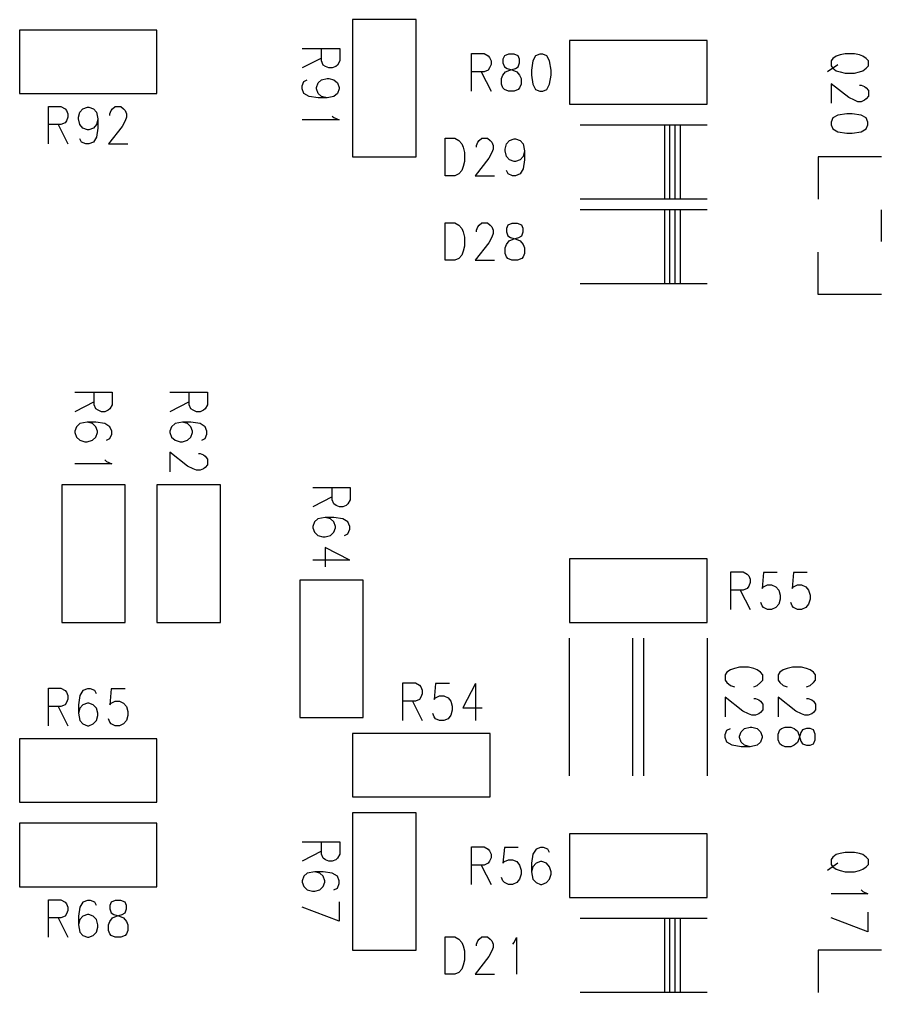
# Model space of a CAD drawing. Extents: x 295 to 953, y 10 to 290.
# Drawn here: x 741.28 to 775.44, y 157.71 to 196.27 of the extents above; entities that cross this region are included whole.
import ezdxf

# ---------------------------------------------------------------- set-up
doc = ezdxf.new("R2010")
doc.units = 0
doc.header["$LTSCALE"] = 5
doc.header["$MEASUREMENT"] = 0
doc.layers.add('BOTTOM_SILK_GBR', color=5, linetype='CONTINUOUS')

msp = doc.modelspace()

# ---------------------------------------------------------------- linework, layer by layer
at = {"layer": 'BOTTOM_SILK_GBR', "color": 0}
for p, q in [((754.482, 196.271), (754.482, 190.823)), ((756.997, 196.271), (754.482, 196.271)), ((756.997, 190.823), (756.997, 196.271)), ((741.281, 195.852), (741.281, 193.337)), ((746.729, 195.852), (741.281, 195.852)), ((746.729, 193.337), (746.729, 195.852)), ((752.483, 195.121), (753.968, 195.121)), ((753.248, 194.626), (753.248, 195.121)), ((753.968, 195.121), (753.968, 194.626)), ((768.522, 195.433), (763.074, 195.433)), ((763.074, 195.433), (763.074, 192.918)), ((768.522, 192.918), (768.522, 195.433)), ((753.248, 194.743), (752.483, 194.349)), ((759.195, 193.433), (759.195, 194.918)), ((759.195, 194.918), (759.69, 194.918)), ((759.69, 194.918), (759.851, 194.827)), ((759.851, 194.827), (759.906, 194.761)), ((759.906, 194.761), (759.967, 194.626)), ((760.492, 194.827), (760.437, 194.694)), ((760.653, 194.895), (760.492, 194.827)), ((760.878, 194.895), (760.653, 194.895)), ((761.039, 194.827), (760.878, 194.895)), ((761.094, 194.694), (761.039, 194.827)), ((761.732, 194.827), (761.625, 194.626)), ((761.902, 194.895), (761.732, 194.827)), ((762.011, 194.895), (761.902, 194.895)), ((762.173, 194.827), (762.011, 194.895)), ((762.282, 194.626), (762.173, 194.827)), ((773.505, 194.718), (773.438, 194.626)), ((773.641, 194.819), (773.505, 194.718)), ((773.797, 194.865), (773.641, 194.819)), ((774, 194.911), (773.797, 194.865)), ((774.36, 194.911), (774, 194.911)), ((774.563, 194.865), (774.36, 194.911)), ((774.698, 194.819), (774.563, 194.865)), ((774.832, 194.718), (774.698, 194.819)), ((774.923, 194.626), (774.832, 194.718)), ((753.316, 194.464), (753.248, 194.626)), ((753.405, 194.41), (753.316, 194.464)), ((753.54, 194.349), (753.405, 194.41)), ((753.676, 194.349), (753.54, 194.349)), ((753.811, 194.41), (753.676, 194.349)), ((753.877, 194.464), (753.811, 194.41)), ((753.968, 194.626), (753.877, 194.464)), ((759.906, 194.355), (759.851, 194.266)), ((759.967, 194.491), (759.906, 194.355)), ((759.967, 194.626), (759.967, 194.491)), ((760.437, 194.694), (760.437, 194.558)), ((760.437, 194.558), (760.492, 194.4)), ((760.492, 194.4), (760.599, 194.332)), ((760.599, 194.332), (760.823, 194.266)), ((760.708, 194.266), (760.931, 194.332)), ((760.931, 194.332), (761.039, 194.4)), ((761.039, 194.4), (761.094, 194.558)), ((761.094, 194.558), (761.094, 194.694)), ((761.625, 194.626), (761.571, 194.266)), ((762.343, 194.266), (762.282, 194.626)), ((773.708, 194.479), (773.302, 194.194)), ((773.438, 194.626), (773.438, 194.433)), ((773.438, 194.433), (773.505, 194.341)), ((773.505, 194.341), (773.641, 194.24)), ((774.698, 194.24), (774.832, 194.341)), ((774.832, 194.341), (774.923, 194.433)), ((774.923, 194.433), (774.923, 194.626)), ((759.69, 194.199), (759.195, 194.199)), ((759.573, 194.199), (759.967, 193.433)), ((759.851, 194.266), (759.69, 194.199)), ((760.383, 193.928), (760.437, 194.063)), ((760.437, 194.063), (760.544, 194.199)), ((760.544, 194.199), (760.708, 194.266)), ((760.823, 194.266), (760.985, 194.199)), ((760.985, 194.199), (761.094, 194.063)), ((761.094, 194.063), (761.155, 193.928)), ((761.571, 194.266), (761.571, 194.063)), ((761.571, 194.063), (761.625, 193.704)), ((762.282, 193.704), (762.343, 194.063)), ((762.343, 194.063), (762.343, 194.266)), ((773.641, 194.24), (773.797, 194.194)), ((773.797, 194.194), (774, 194.139)), ((774, 194.139), (774.36, 194.139)), ((774.36, 194.139), (774.563, 194.194)), ((774.563, 194.194), (774.698, 194.24)), ((752.483, 193.639), (752.55, 193.817)), ((752.483, 193.524), (752.483, 193.639)), ((752.55, 193.817), (752.686, 193.879)), ((753.045, 193.578), (753.113, 193.755)), ((753.045, 193.524), (753.045, 193.578)), ((753.113, 193.755), (753.248, 193.879)), ((753.248, 193.879), (753.473, 193.933)), ((753.473, 193.933), (753.54, 193.933)), ((753.54, 193.933), (753.743, 193.879)), ((753.743, 193.879), (753.877, 193.755)), ((753.877, 193.755), (753.944, 193.578)), ((753.944, 193.578), (753.944, 193.524)), ((760.383, 193.704), (760.383, 193.928)), ((760.437, 193.568), (760.383, 193.704)), ((760.492, 193.501), (760.437, 193.568)), ((761.094, 193.568), (761.039, 193.501)), ((761.155, 193.704), (761.094, 193.568)), ((761.155, 193.928), (761.155, 193.704)), ((761.625, 193.704), (761.732, 193.501)), ((762.173, 193.501), (762.282, 193.704)), ((774.136, 193.176), (773.438, 193.723)), ((773.438, 193.723), (773.438, 192.951)), ((774.563, 193.669), (774.631, 193.669)), ((774.631, 193.669), (774.766, 193.615)), ((774.766, 193.615), (774.832, 193.562)), ((774.832, 193.562), (774.923, 193.453)), ((741.281, 193.337), (746.729, 193.337)), ((752.55, 193.339), (752.483, 193.524)), ((752.753, 193.222), (752.55, 193.339)), ((753.113, 193.161), (752.753, 193.222)), ((753.113, 193.339), (753.045, 193.524)), ((753.248, 193.222), (753.113, 193.339)), ((753.473, 193.161), (753.248, 193.222)), ((753.743, 193.222), (753.473, 193.161)), ((753.877, 193.339), (753.743, 193.222)), ((753.944, 193.524), (753.877, 193.339)), ((760.653, 193.433), (760.492, 193.501)), ((760.878, 193.433), (760.653, 193.433)), ((761.039, 193.501), (760.878, 193.433)), ((761.732, 193.501), (761.902, 193.433)), ((761.902, 193.433), (762.011, 193.433)), ((762.011, 193.433), (762.173, 193.501)), ((774.36, 193.067), (774.136, 193.176)), ((774.923, 193.228), (774.832, 193.121)), ((774.923, 193.453), (774.923, 193.228)), ((742.431, 191.338), (742.431, 192.823)), ((742.431, 192.823), (742.926, 192.823)), ((742.926, 192.823), (743.087, 192.732)), ((743.797, 192.732), (743.974, 192.799)), ((743.974, 192.799), (744.028, 192.799)), ((744.028, 192.799), (744.213, 192.732)), ((744.968, 192.732), (745.077, 192.823)), ((745.077, 192.823), (745.302, 192.823)), ((745.302, 192.823), (745.409, 192.732)), ((753.473, 193.161), (753.113, 193.161)), ((763.074, 192.918), (768.522, 192.918)), ((774.495, 193.012), (774.36, 193.067)), ((774.631, 193.012), (774.495, 193.012)), ((774.766, 193.067), (774.631, 193.012)), ((774.832, 193.121), (774.766, 193.067)), ((743.087, 192.732), (743.142, 192.666)), ((743.142, 192.666), (743.203, 192.53)), ((743.203, 192.53), (743.203, 192.395)), ((743.619, 192.395), (743.673, 192.598)), ((743.673, 192.598), (743.797, 192.732)), ((744.213, 192.732), (744.33, 192.598)), ((744.33, 192.598), (744.391, 192.328)), ((744.861, 192.53), (744.916, 192.666)), ((744.861, 192.463), (744.861, 192.53)), ((744.916, 192.666), (744.968, 192.732)), ((745.409, 192.732), (745.463, 192.666)), ((745.463, 192.666), (745.518, 192.53)), ((745.518, 192.53), (745.518, 192.395)), ((753.676, 192.443), (753.743, 192.382)), ((773.708, 192.481), (773.505, 192.374)), ((774.068, 192.535), (773.708, 192.481)), ((774.271, 192.535), (774.068, 192.535)), ((774.631, 192.481), (774.271, 192.535)), ((774.832, 192.374), (774.631, 192.481)), ((742.926, 192.103), (742.431, 192.103)), ((742.809, 192.103), (743.203, 191.338)), ((743.087, 192.171), (742.926, 192.103)), ((743.142, 192.26), (743.087, 192.171)), ((743.203, 192.395), (743.142, 192.26)), ((743.619, 192.328), (743.619, 192.395)), ((743.673, 192.103), (743.619, 192.328)), ((743.797, 191.968), (743.673, 192.103)), ((744.33, 192.103), (744.213, 191.968)), ((744.391, 192.328), (744.33, 192.103)), ((744.391, 192.328), (744.391, 191.968)), ((745.355, 192.036), (744.807, 191.338)), ((745.463, 192.26), (745.355, 192.036)), ((745.518, 192.395), (745.463, 192.26)), ((753.944, 192.29), (752.483, 192.29)), ((753.743, 192.382), (753.944, 192.29)), ((768.522, 192.08), (763.493, 192.08)), ((766.846, 189.146), (766.846, 192.08)), ((767.055, 189.146), (767.055, 192.08)), ((767.265, 189.146), (767.265, 192.08)), ((767.474, 189.146), (767.474, 192.08)), ((773.505, 192.374), (773.438, 192.204)), ((773.438, 192.204), (773.438, 192.095)), ((773.438, 192.095), (773.505, 191.933)), ((774.899, 192.204), (774.832, 192.374)), ((774.832, 191.933), (774.899, 192.095)), ((774.899, 192.095), (774.899, 192.204)), ((743.974, 191.9), (743.797, 191.968)), ((744.028, 191.9), (743.974, 191.9)), ((744.213, 191.968), (744.028, 191.9)), ((744.391, 191.968), (744.33, 191.608)), ((773.505, 191.933), (773.708, 191.824)), ((773.708, 191.824), (774.068, 191.763)), ((774.068, 191.763), (774.271, 191.763)), ((774.271, 191.763), (774.631, 191.824)), ((774.631, 191.824), (774.832, 191.933)), ((743.734, 191.405), (743.673, 191.541)), ((743.912, 191.338), (743.734, 191.405)), ((744.028, 191.338), (743.912, 191.338)), ((744.213, 191.405), (744.028, 191.338)), ((744.33, 191.608), (744.213, 191.405)), ((744.807, 191.338), (745.579, 191.338)), ((758.147, 191.565), (758.533, 191.565)), ((758.147, 190.08), (758.147, 191.565)), ((758.533, 191.565), (758.695, 191.475)), ((758.695, 191.475), (758.804, 191.341)), ((758.804, 191.341), (758.858, 191.206)), ((759.389, 191.273), (759.444, 191.409)), ((759.389, 191.206), (759.389, 191.273)), ((759.444, 191.409), (759.497, 191.475)), ((759.497, 191.475), (759.606, 191.565)), ((759.606, 191.565), (759.83, 191.565)), ((759.83, 191.565), (759.937, 191.475)), ((759.937, 191.475), (759.992, 191.409)), ((759.992, 191.409), (760.046, 191.273)), ((760.046, 191.273), (760.046, 191.138)), ((760.523, 191.138), (760.577, 191.341)), ((760.577, 191.341), (760.701, 191.475)), ((760.701, 191.475), (760.878, 191.542)), ((760.878, 191.542), (760.932, 191.542)), ((760.932, 191.542), (761.117, 191.475)), ((761.117, 191.475), (761.234, 191.341)), ((761.234, 191.341), (761.295, 191.07)), ((758.858, 191.206), (758.919, 191.003)), ((758.919, 191.003), (758.919, 190.643)), ((759.992, 191.003), (759.883, 190.778)), ((760.046, 191.138), (759.992, 191.003)), ((760.523, 191.07), (760.523, 191.138)), ((760.577, 190.846), (760.523, 191.07)), ((761.295, 191.07), (761.234, 190.846)), ((761.295, 191.07), (761.295, 190.711)), ((754.482, 190.823), (756.997, 190.823)), ((758.919, 190.643), (758.858, 190.44)), ((759.883, 190.778), (759.335, 190.08)), ((760.701, 190.711), (760.577, 190.846)), ((760.878, 190.643), (760.701, 190.711)), ((760.932, 190.643), (760.878, 190.643)), ((761.117, 190.711), (760.932, 190.643)), ((761.234, 190.846), (761.117, 190.711)), ((761.295, 190.711), (761.234, 190.351)), ((772.923, 190.823), (772.923, 189.146)), ((775.437, 190.823), (772.923, 190.823)), ((758.695, 190.148), (758.533, 190.08)), ((758.804, 190.283), (758.695, 190.148)), ((758.858, 190.44), (758.804, 190.283)), ((760.639, 190.148), (760.577, 190.283)), ((760.817, 190.08), (760.639, 190.148)), ((761.117, 190.148), (760.932, 190.08)), ((761.234, 190.351), (761.117, 190.148)), ((758.533, 190.08), (758.147, 190.08)), ((759.335, 190.08), (760.107, 190.08)), ((760.932, 190.08), (760.817, 190.08)), ((768.522, 189.146), (763.493, 189.146)), ((768.522, 188.727), (763.493, 188.727)), ((766.846, 185.794), (766.846, 188.727)), ((767.055, 185.794), (767.055, 188.727)), ((767.265, 185.794), (767.265, 188.727)), ((767.474, 185.794), (767.474, 188.727)), ((775.437, 187.47), (775.437, 188.727)), ((758.147, 188.212), (758.533, 188.212)), ((758.147, 186.727), (758.147, 188.212)), ((758.533, 188.212), (758.695, 188.122)), ((759.497, 188.122), (759.606, 188.212)), ((759.606, 188.212), (759.83, 188.212)), ((759.83, 188.212), (759.937, 188.122)), ((760.794, 188.189), (760.632, 188.122)), ((761.018, 188.189), (760.794, 188.189)), ((761.18, 188.122), (761.018, 188.189)), ((758.695, 188.122), (758.804, 187.988)), ((758.804, 187.988), (758.858, 187.853)), ((758.858, 187.853), (758.919, 187.65)), ((759.389, 187.92), (759.444, 188.056)), ((759.389, 187.853), (759.389, 187.92)), ((759.444, 188.056), (759.497, 188.122)), ((759.937, 188.122), (759.992, 188.056)), ((759.992, 188.056), (760.046, 187.92)), ((760.046, 187.785), (759.992, 187.65)), ((760.046, 187.92), (760.046, 187.785)), ((760.632, 188.122), (760.577, 187.988)), ((760.577, 187.988), (760.577, 187.853)), ((760.577, 187.853), (760.632, 187.694)), ((761.234, 187.988), (761.18, 188.122)), ((761.18, 187.694), (761.234, 187.853)), ((761.234, 187.853), (761.234, 187.988)), ((758.919, 187.65), (758.919, 187.29)), ((759.883, 187.425), (759.335, 186.727)), ((759.992, 187.65), (759.883, 187.425)), ((760.577, 187.358), (760.685, 187.493)), ((760.632, 187.694), (760.739, 187.627)), ((760.685, 187.493), (760.848, 187.561)), ((760.739, 187.627), (760.964, 187.561)), ((760.848, 187.561), (761.071, 187.627)), ((760.964, 187.561), (761.125, 187.493)), ((761.071, 187.627), (761.18, 187.694)), ((761.125, 187.493), (761.234, 187.358)), ((758.858, 187.087), (758.804, 186.93)), ((758.919, 187.29), (758.858, 187.087)), ((760.523, 187.222), (760.577, 187.358)), ((760.523, 186.998), (760.523, 187.222)), ((761.234, 187.358), (761.295, 187.222)), ((761.295, 187.222), (761.295, 186.998)), ((772.923, 185.374), (772.923, 187.051)), ((758.533, 186.727), (758.147, 186.727)), ((758.695, 186.795), (758.533, 186.727)), ((758.804, 186.93), (758.695, 186.795)), ((759.335, 186.727), (760.107, 186.727)), ((760.577, 186.863), (760.523, 186.998)), ((760.632, 186.795), (760.577, 186.863)), ((760.794, 186.727), (760.632, 186.795)), ((761.018, 186.727), (760.794, 186.727)), ((761.18, 186.795), (761.018, 186.727)), ((761.234, 186.863), (761.18, 186.795)), ((761.295, 186.998), (761.234, 186.863)), ((768.522, 185.794), (763.493, 185.794)), ((775.437, 185.374), (772.923, 185.374)), ((743.472, 181.5), (744.957, 181.5)), ((744.238, 181.005), (744.238, 181.5)), ((744.957, 181.5), (744.957, 181.005)), ((747.244, 181.5), (748.729, 181.5)), ((748.009, 181.005), (748.009, 181.5)), ((748.729, 181.5), (748.729, 181.005)), ((744.238, 181.122), (743.472, 180.728)), ((744.305, 180.844), (744.238, 181.005)), ((744.394, 180.789), (744.305, 180.844)), ((744.866, 180.844), (744.8, 180.789)), ((744.957, 181.005), (744.866, 180.844)), ((748.009, 181.122), (747.244, 180.728)), ((748.077, 180.844), (748.009, 181.005)), ((748.166, 180.789), (748.077, 180.844)), ((748.638, 180.844), (748.572, 180.789)), ((748.729, 181.005), (748.638, 180.844)), ((744.53, 180.728), (744.394, 180.789)), ((744.665, 180.728), (744.53, 180.728)), ((744.8, 180.789), (744.665, 180.728)), ((748.301, 180.728), (748.166, 180.789)), ((748.437, 180.728), (748.301, 180.728)), ((748.572, 180.789), (748.437, 180.728)), ((743.54, 180.134), (743.472, 179.958)), ((743.675, 180.258), (743.54, 180.134)), ((743.967, 180.312), (743.675, 180.258)), ((744.305, 180.312), (743.967, 180.312)), ((744.17, 180.258), (743.967, 180.312)), ((744.305, 180.134), (744.17, 180.258)), ((744.665, 180.258), (744.305, 180.312)), ((744.371, 179.958), (744.305, 180.134)), ((744.866, 180.134), (744.665, 180.258)), ((744.934, 179.958), (744.866, 180.134)), ((747.311, 180.134), (747.244, 179.958)), ((747.447, 180.258), (747.311, 180.134)), ((747.739, 180.312), (747.447, 180.258)), ((748.077, 180.312), (747.739, 180.312)), ((747.942, 180.258), (747.739, 180.312)), ((748.077, 180.134), (747.942, 180.258)), ((748.437, 180.258), (748.077, 180.312)), ((748.143, 179.958), (748.077, 180.134)), ((748.638, 180.134), (748.437, 180.258)), ((748.706, 179.958), (748.638, 180.134)), ((743.472, 179.958), (743.472, 179.903)), ((743.472, 179.903), (743.54, 179.725)), ((743.54, 179.725), (743.675, 179.601)), ((744.17, 179.601), (744.305, 179.725)), ((744.305, 179.725), (744.371, 179.903)), ((744.371, 179.903), (744.371, 179.958)), ((744.866, 179.664), (744.934, 179.842)), ((744.934, 179.842), (744.934, 179.958)), ((747.244, 179.958), (747.244, 179.903)), ((747.244, 179.903), (747.311, 179.725)), ((747.311, 179.725), (747.447, 179.601)), ((747.942, 179.601), (748.077, 179.725)), ((748.077, 179.725), (748.143, 179.903)), ((748.143, 179.903), (748.143, 179.958)), ((748.638, 179.664), (748.706, 179.842)), ((748.706, 179.842), (748.706, 179.958)), ((743.675, 179.601), (743.876, 179.54)), ((743.876, 179.54), (743.967, 179.54)), ((743.967, 179.54), (744.17, 179.601)), ((744.733, 179.601), (744.866, 179.664)), ((747.447, 179.601), (747.648, 179.54)), ((747.648, 179.54), (747.739, 179.54)), ((747.739, 179.54), (747.942, 179.601)), ((748.504, 179.601), (748.638, 179.664)), ((747.942, 178.576), (747.244, 179.124)), ((747.244, 179.124), (747.244, 178.352)), ((748.369, 179.07), (748.437, 179.07)), ((748.437, 179.07), (748.572, 179.015)), ((748.572, 179.015), (748.638, 178.963)), ((748.638, 178.963), (748.729, 178.854)), ((744.934, 178.669), (743.472, 178.669)), ((744.665, 178.822), (744.733, 178.761)), ((744.733, 178.761), (744.934, 178.669)), ((748.166, 178.468), (747.942, 178.576)), ((748.638, 178.522), (748.572, 178.468)), ((748.729, 178.629), (748.638, 178.522)), ((748.729, 178.854), (748.729, 178.629)), ((748.301, 178.413), (748.166, 178.468)), ((748.437, 178.413), (748.301, 178.413)), ((748.572, 178.468), (748.437, 178.413)), ((742.957, 177.831), (742.957, 172.382)), ((745.472, 177.831), (742.957, 177.831)), ((745.472, 172.382), (745.472, 177.831)), ((746.729, 177.831), (746.729, 172.382)), ((749.244, 177.831), (746.729, 177.831)), ((749.244, 172.382), (749.244, 177.831)), ((752.902, 177.728), (754.387, 177.728)), ((753.667, 177.233), (753.667, 177.728)), ((754.387, 177.728), (754.387, 177.233)), ((753.667, 177.351), (752.902, 176.956)), ((753.735, 177.072), (753.667, 177.233)), ((753.824, 177.017), (753.735, 177.072)), ((753.959, 176.956), (753.824, 177.017)), ((754.23, 177.017), (754.095, 176.956)), ((754.296, 177.072), (754.23, 177.017)), ((754.387, 177.233), (754.296, 177.072)), ((754.095, 176.956), (753.959, 176.956)), ((752.969, 176.362), (752.902, 176.186)), ((753.105, 176.486), (752.969, 176.362)), ((753.397, 176.54), (753.105, 176.486)), ((753.735, 176.54), (753.397, 176.54)), ((753.6, 176.486), (753.397, 176.54)), ((753.735, 176.362), (753.6, 176.486)), ((754.095, 176.486), (753.735, 176.54)), ((753.801, 176.186), (753.735, 176.362)), ((754.296, 176.362), (754.095, 176.486)), ((754.364, 176.186), (754.296, 176.362)), ((752.902, 176.186), (752.902, 176.131)), ((752.902, 176.131), (752.969, 175.953)), ((752.969, 175.953), (753.105, 175.829)), ((753.105, 175.829), (753.306, 175.768)), ((753.397, 175.768), (753.6, 175.829)), ((753.6, 175.829), (753.735, 175.953)), ((753.735, 175.953), (753.801, 176.131)), ((753.801, 176.131), (753.801, 176.186)), ((754.162, 175.829), (754.296, 175.892)), ((754.296, 175.892), (754.364, 176.07)), ((754.364, 176.07), (754.364, 176.186)), ((753.306, 175.768), (753.397, 175.768)), ((754.364, 174.843), (753.397, 175.352)), ((753.397, 175.352), (753.397, 174.58)), ((754.364, 174.843), (752.902, 174.843)), ((763.074, 174.897), (763.074, 172.382)), ((768.522, 174.897), (763.074, 174.897)), ((768.522, 172.382), (768.522, 174.897)), ((769.463, 172.897), (769.463, 174.382)), ((769.463, 174.382), (769.958, 174.382)), ((769.958, 174.382), (770.119, 174.291)), ((770.119, 174.291), (770.174, 174.225)), ((770.76, 174.359), (770.705, 173.73)), ((771.307, 174.359), (770.76, 174.359)), ((771.948, 174.359), (771.893, 173.73)), ((772.495, 174.359), (771.948, 174.359)), ((752.387, 174.059), (752.387, 168.61)), ((754.901, 174.059), (752.387, 174.059)), ((754.901, 168.61), (754.901, 174.059)), ((770.174, 174.225), (770.235, 174.09)), ((770.235, 173.955), (770.174, 173.819)), ((770.235, 174.09), (770.235, 173.955)), ((769.958, 173.663), (769.463, 173.663)), ((769.841, 173.663), (770.235, 172.897)), ((770.119, 173.73), (769.958, 173.663)), ((770.174, 173.819), (770.119, 173.73)), ((770.705, 173.73), (770.76, 173.796)), ((770.76, 173.796), (770.921, 173.864)), ((770.921, 173.864), (771.083, 173.864)), ((771.083, 173.864), (771.253, 173.796)), ((771.253, 173.796), (771.362, 173.663)), ((771.362, 173.663), (771.423, 173.46)), ((771.893, 173.73), (771.948, 173.796)), ((771.948, 173.796), (772.109, 173.864)), ((772.109, 173.864), (772.271, 173.864)), ((772.271, 173.864), (772.441, 173.796)), ((772.441, 173.796), (772.55, 173.663)), ((772.55, 173.663), (772.611, 173.46)), ((770.705, 173.032), (770.651, 173.168)), ((771.423, 173.301), (771.362, 173.1)), ((771.423, 173.46), (771.423, 173.301)), ((771.893, 173.032), (771.839, 173.168)), ((772.611, 173.301), (772.55, 173.1)), ((772.611, 173.46), (772.611, 173.301)), ((770.76, 172.965), (770.705, 173.032)), ((770.921, 172.897), (770.76, 172.965)), ((771.083, 172.897), (770.921, 172.897)), ((771.253, 172.965), (771.083, 172.897)), ((771.362, 173.1), (771.253, 172.965)), ((771.948, 172.965), (771.893, 173.032)), ((772.109, 172.897), (771.948, 172.965)), ((772.271, 172.897), (772.109, 172.897)), ((772.441, 172.965), (772.271, 172.897)), ((772.55, 173.1), (772.441, 172.965)), ((742.957, 172.382), (745.472, 172.382)), ((746.729, 172.382), (749.244, 172.382)), ((763.074, 172.382), (768.522, 172.382)), ((763.074, 166.305), (763.074, 171.754)), ((765.589, 166.305), (765.589, 171.754)), ((766.008, 171.754), (766.008, 166.305)), ((768.522, 171.754), (768.522, 166.305)), ((769.45, 170.503), (769.314, 170.402)), ((769.606, 170.557), (769.45, 170.503)), ((769.809, 170.604), (769.606, 170.557)), ((770.169, 170.604), (769.809, 170.604)), ((770.372, 170.557), (770.169, 170.604)), ((770.507, 170.503), (770.372, 170.557)), ((770.641, 170.402), (770.507, 170.503)), ((771.545, 170.503), (771.41, 170.402)), ((771.702, 170.557), (771.545, 170.503)), ((771.905, 170.604), (771.702, 170.557)), ((772.264, 170.604), (771.905, 170.604)), ((772.467, 170.557), (772.264, 170.604)), ((772.603, 170.503), (772.467, 170.557)), ((772.736, 170.402), (772.603, 170.503)), ((769.314, 170.402), (769.247, 170.302)), ((769.247, 170.302), (769.247, 170.094)), ((769.247, 170.094), (769.314, 169.993)), ((770.732, 170.302), (770.641, 170.402)), ((770.641, 169.993), (770.732, 170.094)), ((770.732, 170.094), (770.732, 170.302)), ((771.41, 170.402), (771.342, 170.302)), ((771.342, 170.302), (771.342, 170.094)), ((771.342, 170.094), (771.41, 169.993)), ((772.827, 170.302), (772.736, 170.402)), ((772.736, 169.993), (772.827, 170.094)), ((772.827, 170.094), (772.827, 170.302)), ((742.431, 168.287), (742.431, 169.772)), ((742.431, 169.772), (742.926, 169.772)), ((742.926, 169.772), (743.087, 169.681)), ((743.087, 169.681), (743.142, 169.615)), ((743.797, 169.681), (743.673, 169.48)), ((743.974, 169.749), (743.797, 169.681)), ((744.089, 169.749), (743.974, 169.749)), ((744.267, 169.681), (744.089, 169.749)), ((744.33, 169.548), (744.267, 169.681)), ((744.916, 169.749), (744.861, 169.12)), ((745.463, 169.749), (744.916, 169.749)), ((756.471, 168.497), (756.471, 169.982)), ((756.471, 169.982), (756.966, 169.982)), ((756.966, 169.982), (757.127, 169.891)), ((757.127, 169.891), (757.182, 169.825)), ((757.182, 169.825), (757.243, 169.69)), ((757.243, 169.69), (757.243, 169.554)), ((757.768, 169.958), (757.713, 169.33)), ((758.315, 169.958), (757.768, 169.958)), ((759.356, 169.958), (758.847, 168.992)), ((759.356, 169.958), (759.356, 168.497)), ((769.314, 169.993), (769.45, 169.886)), ((769.45, 169.886), (769.606, 169.831)), ((770.372, 169.831), (770.507, 169.886)), ((770.507, 169.886), (770.641, 169.993)), ((771.41, 169.993), (771.545, 169.886)), ((771.545, 169.886), (771.702, 169.831)), ((772.467, 169.831), (772.603, 169.886)), ((772.603, 169.886), (772.736, 169.993)), ((743.142, 169.615), (743.203, 169.48)), ((743.203, 169.345), (743.142, 169.209)), ((743.203, 169.48), (743.203, 169.345)), ((743.673, 169.48), (743.619, 169.12)), ((757.127, 169.33), (756.966, 169.262)), ((757.182, 169.419), (757.127, 169.33)), ((757.243, 169.554), (757.182, 169.419)), ((757.713, 169.33), (757.768, 169.396)), ((757.768, 169.396), (757.929, 169.464)), ((757.929, 169.464), (758.091, 169.464)), ((758.091, 169.464), (758.261, 169.396)), ((758.261, 169.396), (758.37, 169.262)), ((769.945, 168.868), (769.247, 169.416)), ((769.247, 169.416), (769.247, 168.643)), ((770.372, 169.361), (770.44, 169.361)), ((770.44, 169.361), (770.575, 169.307)), ((770.575, 169.307), (770.641, 169.254)), ((772.04, 168.868), (771.342, 169.416)), ((771.342, 169.416), (771.342, 168.643)), ((772.467, 169.361), (772.535, 169.361)), ((772.535, 169.361), (772.67, 169.307)), ((772.67, 169.307), (772.736, 169.254)), ((742.926, 169.053), (742.431, 169.053)), ((742.809, 169.053), (743.203, 168.287)), ((743.087, 169.12), (742.926, 169.053)), ((743.142, 169.209), (743.087, 169.12)), ((743.619, 169.12), (743.619, 168.782)), ((743.673, 168.985), (743.619, 168.782)), ((743.797, 169.12), (743.673, 168.985)), ((743.974, 169.186), (743.797, 169.12)), ((744.028, 169.186), (743.974, 169.186)), ((744.206, 169.12), (744.028, 169.186)), ((744.33, 168.985), (744.206, 169.12)), ((744.391, 168.782), (744.33, 168.985)), ((744.861, 169.12), (744.916, 169.186)), ((744.916, 169.186), (745.077, 169.254)), ((745.077, 169.254), (745.239, 169.254)), ((745.239, 169.254), (745.409, 169.186)), ((745.409, 169.186), (745.518, 169.053)), ((745.518, 169.053), (745.579, 168.85)), ((756.966, 169.262), (756.471, 169.262)), ((756.848, 169.262), (757.243, 168.497)), ((758.37, 169.262), (758.431, 169.059)), ((758.431, 168.901), (758.37, 168.7)), ((758.431, 169.059), (758.431, 168.901)), ((758.847, 168.992), (759.619, 168.992)), ((770.641, 169.254), (770.732, 169.145)), ((770.732, 168.921), (770.641, 168.813)), ((770.732, 169.145), (770.732, 168.921)), ((772.736, 169.254), (772.827, 169.145)), ((772.827, 168.921), (772.736, 168.813)), ((772.827, 169.145), (772.827, 168.921)), ((743.619, 168.782), (743.673, 168.49)), ((744.33, 168.49), (744.391, 168.691)), ((744.391, 168.691), (744.391, 168.782)), ((744.861, 168.422), (744.807, 168.558)), ((745.579, 168.691), (745.518, 168.49)), ((745.579, 168.85), (745.579, 168.691)), ((752.387, 168.61), (754.901, 168.61)), ((757.713, 168.632), (757.659, 168.767)), ((757.768, 168.564), (757.713, 168.632)), ((757.929, 168.497), (757.768, 168.564)), ((758.091, 168.497), (757.929, 168.497)), ((758.261, 168.564), (758.091, 168.497)), ((758.37, 168.7), (758.261, 168.564)), ((770.169, 168.759), (769.945, 168.868)), ((770.304, 168.704), (770.169, 168.759)), ((770.44, 168.704), (770.304, 168.704)), ((770.575, 168.759), (770.44, 168.704)), ((770.641, 168.813), (770.575, 168.759)), ((772.264, 168.759), (772.04, 168.868)), ((772.4, 168.704), (772.264, 168.759)), ((772.535, 168.704), (772.4, 168.704)), ((772.67, 168.759), (772.535, 168.704)), ((772.736, 168.813), (772.67, 168.759)), ((743.673, 168.49), (743.797, 168.355)), ((743.797, 168.355), (743.974, 168.287)), ((743.974, 168.287), (744.028, 168.287)), ((744.028, 168.287), (744.206, 168.355)), ((744.206, 168.355), (744.33, 168.49)), ((744.916, 168.355), (744.861, 168.422)), ((745.077, 168.287), (744.916, 168.355)), ((745.239, 168.287), (745.077, 168.287)), ((745.409, 168.355), (745.239, 168.287)), ((745.518, 168.49), (745.409, 168.355)), ((769.247, 167.934), (769.314, 168.112)), ((769.314, 168.112), (769.45, 168.173)), ((769.877, 168.049), (770.012, 168.173)), ((770.012, 168.173), (770.237, 168.228)), ((770.237, 168.228), (770.304, 168.228)), ((770.304, 168.228), (770.507, 168.173)), ((770.507, 168.173), (770.641, 168.049)), ((771.342, 167.957), (771.41, 168.119)), ((771.41, 168.119), (771.477, 168.173)), ((771.477, 168.173), (771.613, 168.228)), ((771.613, 168.228), (771.837, 168.228)), ((771.837, 168.228), (771.972, 168.173)), ((771.972, 168.173), (772.108, 168.066)), ((772.309, 168.119), (772.241, 168.012)), ((772.467, 168.173), (772.309, 168.119)), ((772.603, 168.173), (772.467, 168.173)), ((772.736, 168.119), (772.603, 168.173)), ((772.804, 167.957), (772.736, 168.119)), ((741.281, 167.772), (741.281, 165.258)), ((746.729, 167.772), (741.281, 167.772)), ((746.729, 165.258), (746.729, 167.772)), ((754.482, 167.982), (754.482, 165.467)), ((759.931, 167.982), (754.482, 167.982)), ((759.931, 165.467), (759.931, 167.982)), ((769.247, 167.818), (769.247, 167.934)), ((769.314, 167.634), (769.247, 167.818)), ((769.809, 167.873), (769.877, 168.049)), ((769.809, 167.818), (769.809, 167.873)), ((769.877, 167.634), (769.809, 167.818)), ((770.641, 168.049), (770.708, 167.873)), ((770.708, 167.818), (770.641, 167.634)), ((770.708, 167.873), (770.708, 167.818)), ((771.342, 167.733), (771.342, 167.957)), ((771.41, 167.571), (771.342, 167.733)), ((772.108, 168.066), (772.175, 167.903)), ((772.175, 167.787), (772.108, 167.625)), ((772.241, 168.012), (772.175, 167.787)), ((772.175, 167.903), (772.241, 167.68)), ((772.736, 167.571), (772.804, 167.733)), ((772.804, 167.733), (772.804, 167.957)), ((769.517, 167.517), (769.314, 167.634)), ((769.877, 167.455), (769.517, 167.517)), ((770.012, 167.517), (769.877, 167.634)), ((770.237, 167.455), (769.877, 167.455)), ((770.237, 167.455), (770.012, 167.517)), ((770.507, 167.517), (770.237, 167.455)), ((770.641, 167.634), (770.507, 167.517)), ((771.477, 167.517), (771.41, 167.571)), ((771.613, 167.455), (771.477, 167.517)), ((771.837, 167.455), (771.613, 167.455)), ((771.972, 167.517), (771.837, 167.455)), ((772.108, 167.625), (771.972, 167.517)), ((772.241, 167.68), (772.309, 167.571)), ((772.309, 167.571), (772.467, 167.517)), ((772.467, 167.517), (772.603, 167.517)), ((772.603, 167.517), (772.736, 167.571)), ((754.482, 165.467), (759.931, 165.467)), ((741.281, 165.258), (746.729, 165.258)), ((754.482, 164.839), (754.482, 159.39)), ((756.997, 164.839), (754.482, 164.839)), ((756.997, 159.39), (756.997, 164.839)), ((741.281, 164.419), (741.281, 161.905)), ((746.729, 164.419), (741.281, 164.419)), ((746.729, 161.905), (746.729, 164.419)), ((768.522, 164), (763.074, 164)), ((763.074, 164), (763.074, 161.486)), ((768.522, 161.486), (768.522, 164)), ((752.483, 163.689), (753.968, 163.689)), ((753.248, 163.194), (753.248, 163.689)), ((753.968, 163.689), (753.968, 163.194)), ((759.195, 162.001), (759.195, 163.486)), ((759.195, 163.486), (759.69, 163.486)), ((759.69, 163.486), (759.851, 163.395)), ((753.248, 163.311), (752.483, 162.916)), ((753.316, 163.032), (753.248, 163.194)), ((753.968, 163.194), (753.877, 163.032)), ((759.851, 163.395), (759.906, 163.329)), ((759.906, 163.329), (759.967, 163.194)), ((759.967, 163.194), (759.967, 163.058)), ((760.492, 163.462), (760.437, 162.834)), ((761.039, 163.462), (760.492, 163.462)), ((761.625, 163.194), (761.571, 162.834)), ((761.749, 163.395), (761.625, 163.194)), ((761.926, 163.462), (761.749, 163.395)), ((762.041, 163.462), (761.926, 163.462)), ((762.219, 163.395), (762.041, 163.462)), ((762.282, 163.261), (762.219, 163.395)), ((773.641, 163.177), (773.505, 163.076)), ((773.797, 163.223), (773.641, 163.177)), ((774, 163.269), (773.797, 163.223)), ((774.36, 163.269), (774, 163.269)), ((774.563, 163.223), (774.36, 163.269)), ((774.698, 163.177), (774.563, 163.223)), ((774.832, 163.076), (774.698, 163.177)), ((753.405, 162.977), (753.316, 163.032)), ((753.54, 162.916), (753.405, 162.977)), ((753.676, 162.916), (753.54, 162.916)), ((753.811, 162.977), (753.676, 162.916)), ((753.877, 163.032), (753.811, 162.977)), ((759.69, 162.766), (759.195, 162.766)), ((759.573, 162.766), (759.967, 162.001)), ((759.851, 162.834), (759.69, 162.766)), ((759.906, 162.923), (759.851, 162.834)), ((759.967, 163.058), (759.906, 162.923)), ((760.437, 162.834), (760.492, 162.9)), ((760.492, 162.9), (760.653, 162.967)), ((760.653, 162.967), (760.815, 162.967)), ((760.815, 162.967), (760.985, 162.9)), ((760.985, 162.9), (761.094, 162.766)), ((761.094, 162.766), (761.155, 162.563)), ((761.571, 162.834), (761.571, 162.496)), ((761.749, 162.834), (761.625, 162.698)), ((761.926, 162.9), (761.749, 162.834)), ((761.98, 162.9), (761.926, 162.9)), ((762.158, 162.834), (761.98, 162.9)), ((762.282, 162.698), (762.158, 162.834)), ((773.708, 162.837), (773.302, 162.552)), ((773.505, 163.076), (773.438, 162.984)), ((773.438, 162.984), (773.438, 162.791)), ((773.438, 162.791), (773.505, 162.698)), ((774.923, 162.984), (774.832, 163.076)), ((774.832, 162.698), (774.923, 162.791)), ((774.923, 162.791), (774.923, 162.984)), ((752.686, 162.446), (752.55, 162.322)), ((752.978, 162.5), (752.686, 162.446)), ((753.316, 162.5), (752.978, 162.5)), ((753.181, 162.446), (752.978, 162.5)), ((753.316, 162.322), (753.181, 162.446)), ((753.676, 162.446), (753.316, 162.5)), ((753.877, 162.322), (753.676, 162.446)), ((761.155, 162.405), (761.094, 162.203)), ((761.155, 162.563), (761.155, 162.405)), ((761.625, 162.698), (761.571, 162.496)), ((761.571, 162.496), (761.625, 162.203)), ((762.343, 162.496), (762.282, 162.698)), ((762.282, 162.203), (762.343, 162.405)), ((762.343, 162.405), (762.343, 162.496)), ((773.505, 162.698), (773.641, 162.598)), ((773.641, 162.598), (773.797, 162.552)), ((773.797, 162.552), (774, 162.497)), ((774, 162.497), (774.36, 162.497)), ((774.36, 162.497), (774.563, 162.552)), ((774.563, 162.552), (774.698, 162.598)), ((774.698, 162.598), (774.832, 162.698)), ((752.55, 162.322), (752.483, 162.146)), ((752.483, 162.146), (752.483, 162.091)), ((752.483, 162.091), (752.55, 161.913)), ((753.382, 162.146), (753.316, 162.322)), ((753.316, 161.913), (753.382, 162.091)), ((753.382, 162.091), (753.382, 162.146)), ((753.944, 162.146), (753.877, 162.322)), ((753.877, 161.852), (753.944, 162.03)), ((753.944, 162.03), (753.944, 162.146)), ((760.437, 162.136), (760.383, 162.271)), ((760.492, 162.068), (760.437, 162.136)), ((760.653, 162.001), (760.492, 162.068)), ((760.815, 162.001), (760.653, 162.001)), ((760.985, 162.068), (760.815, 162.001)), ((761.094, 162.203), (760.985, 162.068)), ((761.625, 162.203), (761.749, 162.068)), ((761.749, 162.068), (761.926, 162.001)), ((761.926, 162.001), (761.98, 162.001)), ((761.98, 162.001), (762.158, 162.068)), ((762.158, 162.068), (762.282, 162.203)), ((741.281, 161.905), (746.729, 161.905)), ((752.55, 161.913), (752.686, 161.789)), ((752.686, 161.789), (752.887, 161.728)), ((752.887, 161.728), (752.978, 161.728)), ((752.978, 161.728), (753.181, 161.789)), ((753.181, 161.789), (753.316, 161.913)), ((753.743, 161.789), (753.877, 161.852)), ((774.899, 161.626), (773.438, 161.626)), ((774.631, 161.779), (774.698, 161.718)), ((774.698, 161.718), (774.899, 161.626)), ((742.431, 159.905), (742.431, 161.39)), ((742.431, 161.39), (742.926, 161.39)), ((742.926, 161.39), (743.087, 161.299)), ((743.087, 161.299), (743.142, 161.233)), ((743.142, 161.233), (743.203, 161.098)), ((743.797, 161.299), (743.673, 161.098)), ((743.974, 161.367), (743.797, 161.299)), ((744.089, 161.367), (743.974, 161.367)), ((744.267, 161.299), (744.089, 161.367)), ((744.33, 161.166), (744.267, 161.299)), ((744.916, 161.299), (744.861, 161.166)), ((745.077, 161.367), (744.916, 161.299)), ((745.302, 161.367), (745.077, 161.367)), ((745.463, 161.299), (745.302, 161.367)), ((745.518, 161.166), (745.463, 161.299)), ((753.944, 161.312), (753.944, 160.54)), ((763.074, 161.486), (768.522, 161.486)), ((743.142, 160.827), (743.087, 160.738)), ((743.203, 160.963), (743.142, 160.827)), ((743.203, 161.098), (743.203, 160.963)), ((743.673, 161.098), (743.619, 160.738)), ((743.974, 160.804), (743.797, 160.738)), ((744.028, 160.804), (743.974, 160.804)), ((744.206, 160.738), (744.028, 160.804)), ((744.861, 161.166), (744.861, 161.03)), ((744.861, 161.03), (744.916, 160.872)), ((744.916, 160.872), (745.023, 160.804)), ((745.023, 160.804), (745.247, 160.738)), ((745.132, 160.738), (745.355, 160.804)), ((745.355, 160.804), (745.463, 160.872)), ((745.463, 160.872), (745.518, 161.03)), ((745.518, 161.03), (745.518, 161.166)), ((753.944, 160.54), (752.483, 161.096)), ((774.899, 160.893), (774.899, 160.121)), ((742.926, 160.671), (742.431, 160.671)), ((742.809, 160.671), (743.203, 159.905)), ((743.087, 160.738), (742.926, 160.671)), ((743.619, 160.738), (743.619, 160.4)), ((743.673, 160.603), (743.619, 160.4)), ((743.619, 160.4), (743.673, 160.108)), ((743.797, 160.738), (743.673, 160.603)), ((744.33, 160.603), (744.206, 160.738)), ((744.391, 160.4), (744.33, 160.603)), ((744.391, 160.309), (744.391, 160.4)), ((744.807, 160.4), (744.861, 160.535)), ((744.807, 160.176), (744.807, 160.4)), ((744.861, 160.535), (744.968, 160.671)), ((744.968, 160.671), (745.132, 160.738)), ((745.247, 160.738), (745.409, 160.671)), ((745.409, 160.671), (745.518, 160.535)), ((745.518, 160.535), (745.579, 160.4)), ((745.579, 160.4), (745.579, 160.176)), ((768.522, 160.648), (763.493, 160.648)), ((766.846, 157.714), (766.846, 160.648)), ((767.055, 157.714), (767.055, 160.648)), ((767.265, 157.714), (767.265, 160.648)), ((767.474, 157.714), (767.474, 160.648)), ((774.899, 160.121), (773.438, 160.677)), ((743.673, 160.108), (743.797, 159.973)), ((744.206, 159.973), (744.33, 160.108)), ((744.33, 160.108), (744.391, 160.309)), ((744.861, 160.04), (744.807, 160.176)), ((744.916, 159.973), (744.861, 160.04)), ((745.518, 160.04), (745.463, 159.973)), ((745.579, 160.176), (745.518, 160.04)), ((743.797, 159.973), (743.974, 159.905)), ((743.974, 159.905), (744.028, 159.905)), ((744.028, 159.905), (744.206, 159.973)), ((745.077, 159.905), (744.916, 159.973)), ((745.302, 159.905), (745.077, 159.905)), ((745.463, 159.973), (745.302, 159.905)), ((758.147, 159.923), (758.533, 159.923)), ((758.147, 158.438), (758.147, 159.923)), ((758.533, 159.923), (758.695, 159.832)), ((758.695, 159.832), (758.804, 159.699)), ((758.804, 159.699), (758.858, 159.564)), ((759.389, 159.631), (759.444, 159.766)), ((759.389, 159.564), (759.389, 159.631)), ((759.444, 159.766), (759.497, 159.832)), ((759.497, 159.832), (759.606, 159.923)), ((759.606, 159.923), (759.83, 159.923)), ((759.83, 159.923), (759.937, 159.832)), ((759.937, 159.832), (759.992, 159.766)), ((759.992, 159.766), (760.046, 159.631)), ((760.046, 159.631), (760.046, 159.496)), ((760.825, 159.631), (760.886, 159.699)), ((760.886, 159.699), (760.978, 159.9)), ((760.978, 159.9), (760.978, 158.438)), ((754.482, 159.39), (756.997, 159.39)), ((758.858, 159.564), (758.919, 159.361)), ((758.919, 159.361), (758.919, 159.001)), ((759.992, 159.361), (759.883, 159.136)), ((760.046, 159.496), (759.992, 159.361)), ((772.923, 159.39), (772.923, 157.714)), ((775.437, 159.39), (772.923, 159.39)), ((758.919, 159.001), (758.858, 158.798)), ((759.883, 159.136), (759.335, 158.438)), ((758.695, 158.506), (758.533, 158.438)), ((758.804, 158.641), (758.695, 158.506)), ((758.858, 158.798), (758.804, 158.641)), ((758.533, 158.438), (758.147, 158.438)), ((759.335, 158.438), (760.107, 158.438)), ((768.522, 157.714), (763.493, 157.714))]:
    msp.add_line(p, q, dxfattribs=at)

doc.saveas('drawing.dxf')
